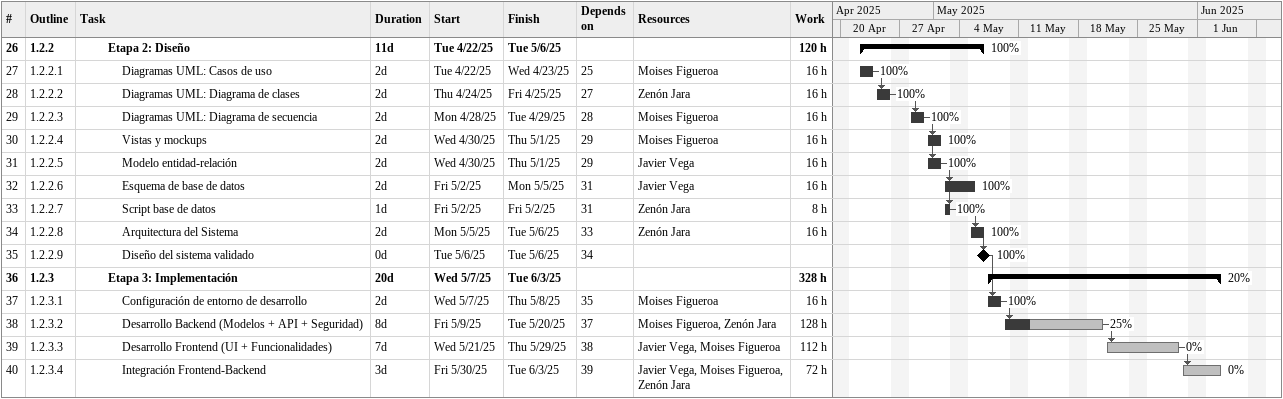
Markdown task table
| ID | WBS | Task | Duration | Start | Finish | Predecessors | Resources | % complete | Work (h) |
|---|---|---|---|---|---|---|---|---|---|
| 26 | 1.2.2 | **Etapa 2: Diseño** | 11d | 2025-04-22 | 2025-05-06 |  |  | 100 | 120 |
| 27 | 1.2.2.1 | Diagramas UML: Casos de uso | 2d | 2025-04-22 | 2025-04-23 | 25 | Moises Figueroa | 100 | 16 |
| 28 | 1.2.2.2 | Diagramas UML: Diagrama de clases | 2d | 2025-04-24 | 2025-04-25 | 27 | Zenón Jara | 100 | 16 |
| 29 | 1.2.2.3 | Diagramas UML: Diagrama de secuencia | 2d | 2025-04-28 | 2025-04-29 | 28 | Moises Figueroa | 100 | 16 |
| 30 | 1.2.2.4 | Vistas y mockups | 2d | 2025-04-30 | 2025-05-01 | 29 | Moises Figueroa | 100 | 16 |
| 31 | 1.2.2.5 | Modelo entidad-relación | 2d | 2025-04-30 | 2025-05-01 | 29 | Javier Vega | 100 | 16 |
| 32 | 1.2.2.6 | Esquema de base de datos | 2d | 2025-05-02 | 2025-05-05 | 31 | Javier Vega | 100 | 16 |
| 33 | 1.2.2.7 | Script base de datos | 1d | 2025-05-02 | 2025-05-02 | 31 | Zenón Jara | 100 | 8 |
| 34 | 1.2.2.8 | Arquitectura del Sistema | 2d | 2025-05-05 | 2025-05-06 | 33 | Zenón Jara | 100 | 16 |
| 35 | 1.2.2.9 | Diseño del sistema validado | 0d | 2025-05-06 | 2025-05-06 | 34 |  | 100 |  |
| 36 | 1.2.3 | **Etapa 3: Implementación** | 20d | 2025-05-07 | 2025-06-03 |  |  | 20 | 328 |
| 37 | 1.2.3.1 | Configuración de entorno de desarrollo | 2d | 2025-05-07 | 2025-05-08 | 35 | Moises Figueroa | 100 | 16 |
| 38 | 1.2.3.2 | Desarrollo Backend (Modelos + API + Seguridad) | 8d | 2025-05-09 | 2025-05-20 | 37 | Moises Figueroa, Zenón Jara | 25 | 128 |
| 39 | 1.2.3.3 | Desarrollo Frontend (UI + Funcionalidades) | 7d | 2025-05-21 | 2025-05-29 | 38 | Javier Vega, Moises Figueroa | 0 | 112 |
| 40 | 1.2.3.4 | Integración Frontend-Backend | 3d | 2025-05-30 | 2025-06-03 | 39 | Javier Vega, Moises Figueroa, Zenón Jara | 0 | 72 |
